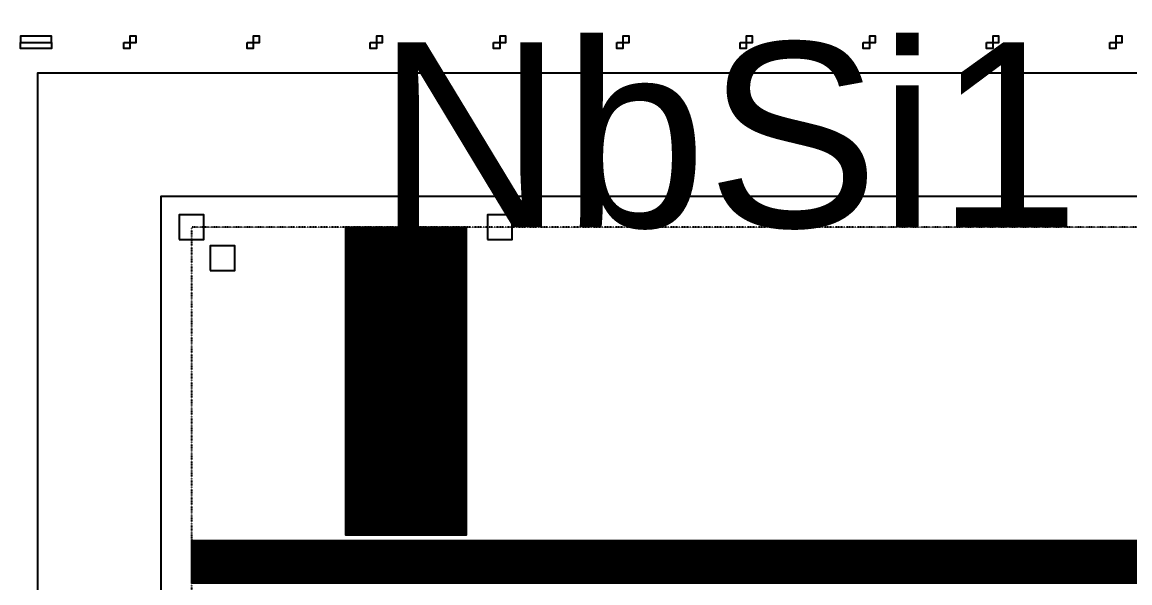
# Model space of a CAD drawing. Extents: x -50000 to 50000, y -50000 to 50000.
# Drawn here: x 14450 to 18045, y -16154 to -14334 of the extents above; entities that cross this region are included whole.
import ezdxf

# ---------------------------------------------------------------- set-up
doc = ezdxf.new("R2010")
doc.units = 0
doc.linetypes.add('DOT', pattern=[0.2, 0, -0.2])
doc.layers.get('0').update_dxf_attribs({"linetype": 'CONTINUOUS'})
for name, color, linetype in [('BASEMETAL', 4, 'CONTINUOUS'), ('DICEGRID', 3, 'CONTINUOUS'), ('FRAME', 8, 'CONTINUOUS'), ('MARKERS', 2, 'CONTINUOUS')]:
    doc.layers.add(name, color=color, linetype=linetype)
doc.styles.get("Standard").update_dxf_attribs({"font": 'arial.ttf'})

# ---------------------------------------------------------------- blocks, each defined once
blk = doc.blocks.new('DICINGBORDER')
for points in [[(45, 7200), (145, 7200), (145, 7180), (45, 7180)], [(380, 7200), (400, 7200), (400, 7180), (380, 7180)], [(780, 7200), (800, 7200), (800, 7180), (780, 7180)], [(1180, 7200), (1200, 7200), (1200, 7180), (1180, 7180)], [(1580, 7200), (1600, 7200), (1600, 7180), (1580, 7180)], [(1980, 7200), (2000, 7200), (2000, 7180), (1980, 7180)], [(2380, 7200), (2400, 7200), (2400, 7180), (2380, 7180)], [(2780, 7200), (2800, 7200), (2800, 7180), (2780, 7180)], [(3180, 7200), (3200, 7200), (3200, 7180), (3180, 7180)], [(3580, 7200), (3600, 7200), (3600, 7180), (3580, 7180)], [(45, 0), (145, 0), (145, 20), (45, 20)], [(400, 0), (420, 0), (420, 20), (400, 20)], [(800, 0), (820, 0), (820, 20), (800, 20)], [(1200, 0), (1220, 0), (1220, 20), (1200, 20)], [(1600, 0), (1620, 0), (1620, 20), (1600, 20)], [(2000, 0), (2020, 0), (2020, 20), (2000, 20)], [(2400, 0), (2420, 0), (2420, 20), (2400, 20)], [(2800, 0), (2820, 0), (2820, 20), (2800, 20)], [(3200, 0), (3220, 0), (3220, 20), (3200, 20)], [(3600, 0), (3620, 0), (3620, 20), (3600, 20)]]:
    blk.add_lwpolyline(points, close=True)
blk = doc.blocks.new('CHIP_JARRAY')
for points in [[(1000, 6500), (1002, 6500), (1002, 5500), (1000, 5500)], [(1003, 6500), (1005.4, 6500), (1005.4, 5500), (1003, 5500)], [(1006, 6500), (1008, 6500), (1008, 5500), (1006, 5500)], [(1009, 6500), (1013.3, 6500), (1013.3, 5500), (1009, 5500)], [(1014, 6500), (1016, 6500), (1016, 5500), (1014, 5500)], [(1017, 6500), (1019.4, 6500), (1019.4, 5500), (1017, 5500)], [(1020, 6500), (1022, 6500), (1022, 5500), (1020, 5500)], [(1023, 6500), (1027.3, 6500), (1027.3, 5500), (1023, 5500)], [(1028, 6500), (1030, 6500), (1030, 5500), (1028, 5500)], [(1031, 6500), (1033.4, 6500), (1033.4, 5500), (1031, 5500)], [(1034, 6500), (1036, 6500), (1036, 5500), (1034, 5500)], [(1037, 6500), (1041.3, 6500), (1041.3, 5500), (1037, 5500)], [(1042, 6500), (1044, 6500), (1044, 5500), (1042, 5500)], [(1045, 6500), (1047.4, 6500), (1047.4, 5500), (1045, 5500)], [(1048, 6500), (1050, 6500), (1050, 5500), (1048, 5500)], [(1051, 6500), (1055.3, 6500), (1055.3, 5500), (1051, 5500)], [(1056, 6500), (1058, 6500), (1058, 5500), (1056, 5500)], [(1059, 6500), (1061.4, 6500), (1061.4, 5500), (1059, 5500)], [(1062, 6500), (1064, 6500), (1064, 5500), (1062, 5500)], [(1065, 6500), (1069.3, 6500), (1069.3, 5500), (1065, 5500)], [(1070, 6500), (1072, 6500), (1072, 5500), (1070, 5500)], [(1073, 6500), (1075.4, 6500), (1075.4, 5500), (1073, 5500)], [(1076, 6500), (1078, 6500), (1078, 5500), (1076, 5500)], [(1079, 6500), (1083.3, 6500), (1083.3, 5500), (1079, 5500)], [(1084, 6500), (1086, 6500), (1086, 5500), (1084, 5500)], [(1087, 6500), (1089.4, 6500), (1089.4, 5500), (1087, 5500)], [(1090, 6500), (1092, 6500), (1092, 5500), (1090, 5500)], [(1093, 6500), (1097.3, 6500), (1097.3, 5500), (1093, 5500)], [(1098, 6500), (1100, 6500), (1100, 5500), (1098, 5500)], [(1101, 6500), (1103.4, 6500), (1103.4, 5500), (1101, 5500)], [(1104, 6500), (1106, 6500), (1106, 5500), (1104, 5500)], [(1107, 6500), (1111.3, 6500), (1111.3, 5500), (1107, 5500)], [(1112, 6500), (1114, 6500), (1114, 5500), (1112, 5500)], [(1115, 6500), (1117.4, 6500), (1117.4, 5500), (1115, 5500)], [(1118, 6500), (1120, 6500), (1120, 5500), (1118, 5500)], [(1121, 6500), (1125.3, 6500), (1125.3, 5500), (1121, 5500)], [(1126, 6500), (1128, 6500), (1128, 5500), (1126, 5500)], [(1129, 6500), (1131.4, 6500), (1131.4, 5500), (1129, 5500)], [(1132, 6500), (1134, 6500), (1134, 5500), (1132, 5500)], [(1135, 6500), (1139.3, 6500), (1139.3, 5500), (1135, 5500)], [(1140, 6500), (1142, 6500), (1142, 5500), (1140, 5500)], [(1143, 6500), (1145.4, 6500), (1145.4, 5500), (1143, 5500)], [(1146, 6500), (1148, 6500), (1148, 5500), (1146, 5500)], [(1149, 6500), (1153.3, 6500), (1153.3, 5500), (1149, 5500)], [(1154, 6500), (1156, 6500), (1156, 5500), (1154, 5500)], [(1157, 6500), (1159.4, 6500), (1159.4, 5500), (1157, 5500)], [(1160, 6500), (1162, 6500), (1162, 5500), (1160, 5500)], [(1163, 6500), (1167.3, 6500), (1167.3, 5500), (1163, 5500)], [(1168, 6500), (1170, 6500), (1170, 5500), (1168, 5500)], [(1171, 6500), (1173.4, 6500), (1173.4, 5500), (1171, 5500)], [(1174, 6500), (1176, 6500), (1176, 5500), (1174, 5500)], [(1177, 6500), (1181.3, 6500), (1181.3, 5500), (1177, 5500)], [(1182, 6500), (1184, 6500), (1184, 5500), (1182, 5500)], [(1185, 6500), (1187.4, 6500), (1187.4, 5500), (1185, 5500)], [(1188, 6500), (1190, 6500), (1190, 5500), (1188, 5500)], [(1191, 6500), (1195.3, 6500), (1195.3, 5500), (1191, 5500)], [(1196, 6500), (1198, 6500), (1198, 5500), (1196, 5500)], [(1199, 6500), (1201.4, 6500), (1201.4, 5500), (1199, 5500)], [(1202, 6500), (1204, 6500), (1204, 5500), (1202, 5500)], [(1205, 6500), (1209.3, 6500), (1209.3, 5500), (1205, 5500)], [(1210, 6500), (1212, 6500), (1212, 5500), (1210, 5500)], [(1213, 6500), (1215.4, 6500), (1215.4, 5500), (1213, 5500)], [(1216, 6500), (1218, 6500), (1218, 5500), (1216, 5500)], [(1219, 6500), (1223.3, 6500), (1223.3, 5500), (1219, 5500)], [(1224, 6500), (1226, 6500), (1226, 5500), (1224, 5500)], [(1227, 6500), (1229.4, 6500), (1229.4, 5500), (1227, 5500)], [(1230, 6500), (1232, 6500), (1232, 5500), (1230, 5500)], [(1233, 6500), (1237.3, 6500), (1237.3, 5500), (1233, 5500)], [(1238, 6500), (1240, 6500), (1240, 5500), (1238, 5500)], [(1241, 6500), (1243.4, 6500), (1243.4, 5500), (1241, 5500)], [(1244, 6500), (1246, 6500), (1246, 5500), (1244, 5500)], [(1247, 6500), (1251.3, 6500), (1251.3, 5500), (1247, 5500)], [(1252, 6500), (1254, 6500), (1254, 5500), (1252, 5500)], [(1255, 6500), (1257.4, 6500), (1257.4, 5500), (1255, 5500)], [(1258, 6500), (1260, 6500), (1260, 5500), (1258, 5500)], [(1261, 6500), (1265.3, 6500), (1265.3, 5500), (1261, 5500)], [(1266, 6500), (1268, 6500), (1268, 5500), (1266, 5500)], [(1269, 6500), (1271.4, 6500), (1271.4, 5500), (1269, 5500)], [(1272, 6500), (1274, 6500), (1274, 5500), (1272, 5500)], [(1275, 6500), (1279.3, 6500), (1279.3, 5500), (1275, 5500)], [(1280, 6500), (1282, 6500), (1282, 5500), (1280, 5500)], [(1283, 6500), (1285.4, 6500), (1285.4, 5500), (1283, 5500)], [(1286, 6500), (1288, 6500), (1288, 5500), (1286, 5500)], [(1289, 6500), (1293.3, 6500), (1293.3, 5500), (1289, 5500)], [(1294, 6500), (1296, 6500), (1296, 5500), (1294, 5500)], [(1297, 6500), (1299.4, 6500), (1299.4, 5500), (1297, 5500)], [(1300, 6500), (1302, 6500), (1302, 5500), (1300, 5500)], [(1303, 6500), (1307.3, 6500), (1307.3, 5500), (1303, 5500)], [(1308, 6500), (1310, 6500), (1310, 5500), (1308, 5500)], [(1311, 6500), (1313.4, 6500), (1313.4, 5500), (1311, 5500)], [(1314, 6500), (1316, 6500), (1316, 5500), (1314, 5500)], [(1317, 6500), (1321.3, 6500), (1321.3, 5500), (1317, 5500)], [(1322, 6500), (1324, 6500), (1324, 5500), (1322, 5500)], [(1325, 6500), (1327.4, 6500), (1327.4, 5500), (1325, 5500)], [(1328, 6500), (1330, 6500), (1330, 5500), (1328, 5500)], [(1331, 6500), (1335.3, 6500), (1335.3, 5500), (1331, 5500)], [(1336, 6500), (1338, 6500), (1338, 5500), (1336, 5500)], [(1339, 6500), (1341.4, 6500), (1341.4, 5500), (1339, 5500)], [(1342, 6500), (1344, 6500), (1344, 5500), (1342, 5500)], [(1345, 6500), (1349.3, 6500), (1349.3, 5500), (1345, 5500)], [(1350, 6500), (1352, 6500), (1352, 5500), (1350, 5500)], [(1353, 6500), (1355.4, 6500), (1355.4, 5500), (1353, 5500)], [(1356, 6500), (1358, 6500), (1358, 5500), (1356, 5500)], [(1359, 6500), (1363.3, 6500), (1363.3, 5500), (1359, 5500)], [(1364, 6500), (1366, 6500), (1366, 5500), (1364, 5500)], [(1367, 6500), (1369.4, 6500), (1369.4, 5500), (1367, 5500)], [(1370, 6500), (1372, 6500), (1372, 5500), (1370, 5500)], [(1373, 6500), (1377.3, 6500), (1377.3, 5500), (1373, 5500)], [(1378, 6500), (1380, 6500), (1380, 5500), (1378, 5500)], [(1381, 6500), (1383.4, 6500), (1383.4, 5500), (1381, 5500)], [(1384, 6500), (1386, 6500), (1386, 5500), (1384, 5500)], [(1387, 6500), (1391.3, 6500), (1391.3, 5500), (1387, 5500)], [(500, 5478), (6500, 5478), (6500, 5482.3), (500, 5482.3)], [(500, 5475), (6500, 5475), (6500, 5477), (500, 5477)], [(500, 5472), (6500, 5472), (6500, 5474.4), (500, 5474.4)], [(500, 5469), (6500, 5469), (6500, 5471), (500, 5471)], [(500, 5464), (6500, 5464), (6500, 5468.3), (500, 5468.3)], [(500, 5461), (6500, 5461), (6500, 5463), (500, 5463)], [(500, 5458), (6500, 5458), (6500, 5460.4), (500, 5460.4)], [(500, 5455), (6500, 5455), (6500, 5457), (500, 5457)], [(500, 5450), (6500, 5450), (6500, 5454.3), (500, 5454.3)], [(500, 5447), (6500, 5447), (6500, 5449), (500, 5449)], [(500, 5444), (6500, 5444), (6500, 5446.4), (500, 5446.4)], [(500, 5441), (6500, 5441), (6500, 5443), (500, 5443)], [(500, 5436), (6500, 5436), (6500, 5440.3), (500, 5440.3)], [(500, 5433), (6500, 5433), (6500, 5435), (500, 5435)], [(500, 5430), (6500, 5430), (6500, 5432.4), (500, 5432.4)], [(500, 5427), (6500, 5427), (6500, 5429), (500, 5429)], [(500, 5422), (6500, 5422), (6500, 5426.3), (500, 5426.3)], [(500, 5419), (6500, 5419), (6500, 5421), (500, 5421)], [(500, 5416), (6500, 5416), (6500, 5418.4), (500, 5418.4)], [(500, 5413), (6500, 5413), (6500, 5415), (500, 5415)], [(500, 5408), (6500, 5408), (6500, 5412.3), (500, 5412.3)], [(500, 5405), (6500, 5405), (6500, 5407), (500, 5407)], [(500, 5402), (6500, 5402), (6500, 5404.4), (500, 5404.4)], [(500, 5399), (6500, 5399), (6500, 5401), (500, 5401)], [(500, 5394), (6500, 5394), (6500, 5398.3), (500, 5398.3)], [(500, 5391), (6500, 5391), (6500, 5393), (500, 5393)], [(500, 5388), (6500, 5388), (6500, 5390.4), (500, 5390.4)], [(500, 5385), (6500, 5385), (6500, 5387), (500, 5387)], [(500, 5380), (6500, 5380), (6500, 5384.3), (500, 5384.3)], [(500, 5377), (6500, 5377), (6500, 5379), (500, 5379)], [(500, 5374), (6500, 5374), (6500, 5376.4), (500, 5376.4)], [(500, 5371), (6500, 5371), (6500, 5373), (500, 5373)], [(500, 5366), (6500, 5366), (6500, 5370.3), (500, 5370.3)], [(500, 5363), (6500, 5363), (6500, 5365), (500, 5365)], [(500, 5360), (6500, 5360), (6500, 5362.4), (500, 5362.4)], [(500, 5357), (6500, 5357), (6500, 5359), (500, 5359)], [(500, 5352), (6500, 5352), (6500, 5356.3), (500, 5356.3)], [(500, 5349), (6500, 5349), (6500, 5351), (500, 5351)], [(500, 5346), (6500, 5346), (6500, 5348.4), (500, 5348.4)]]:
    blk.add_lwpolyline(points, close=True)
at = {"layer": 'DICEGRID'}
blk.add_lwpolyline([(400, 400), (6600, 400), (6600, 6600), (400, 6600)], close=True, dxfattribs=at)
at = {"layer": 'FRAME'}
blk.add_lwpolyline([(0, 0), (7000, 0), (7000, 7000), (0, 7000)], close=True, dxfattribs=at)
at = {"layer": 'FRAME', "linetype": 'DOT'}
blk.add_lwpolyline([(500, 500), (6500, 500), (6500, 6500), (500, 6500)], close=True, dxfattribs=at)
at = {"layer": 'MARKERS'}
blk.add_lwpolyline([(560, 6360), (640, 6360), (640, 6440), (560, 6440)], close=True, dxfattribs=at)

msp = doc.modelspace()

# ---------------------------------------------------------------- linework, layer by layer
at = {"layer": 'FRAME'}
for radius in [50000, 49500]:
    msp.add_circle((0, 0), radius, dxfattribs=at)
at = {"layer": 'MARKERS'}
for points in [[(14960, -15040), (15040, -15040), (15040, -14960), (14960, -14960)], [(15960, -15040), (16040, -15040), (16040, -14960), (15960, -14960)]]:
    msp.add_lwpolyline(points, close=True, dxfattribs=at)

# ---------------------------------------------------------------- block references
at = {"layer": 'BASEMETAL'}
msp.add_blockref('CHIP_JARRAY', (14500, -21500), dxfattribs=at)
at = {"layer": 'MARKERS'}
for p in [(14400, -14400), (14400, -21600)]:
    msp.add_blockref('DICINGBORDER', p, dxfattribs=at)

# ---------------------------------------------------------------- texts
at = {"layer": 'LABEL1'}
msp.add_text('NbSi1', height=600, dxfattribs=at).set_placement((15600, -15000))

doc.saveas('drawing.dxf')
